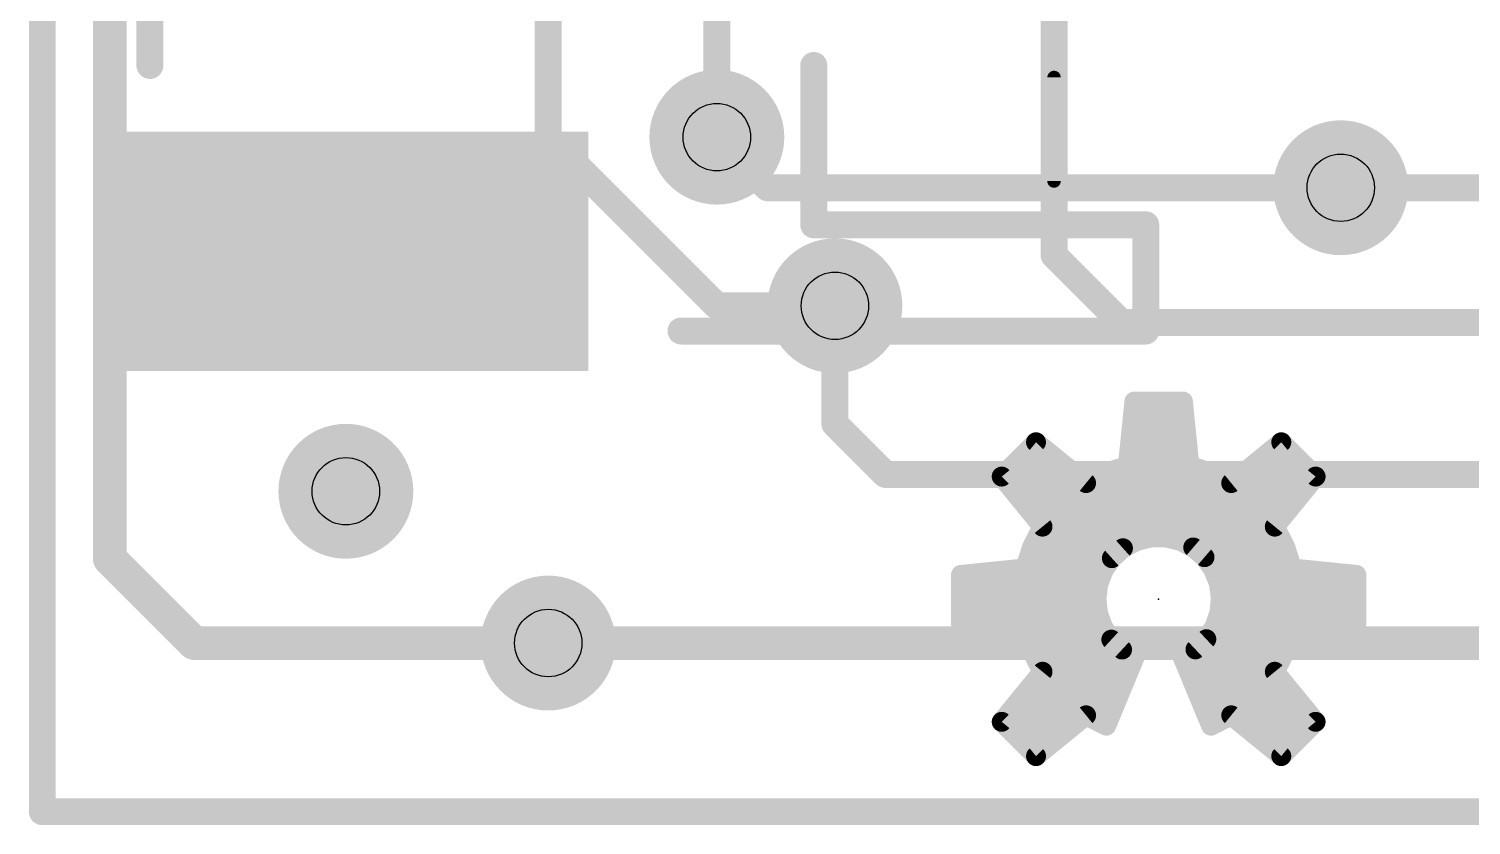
# Model space of a CAD drawing. Extents: x -98 to 45, y 0 to 29.
# Drawn here: x -0.1 to 10.76, y -0.1 to 5.9 of the extents above; entities that cross this region are included whole.
import ezdxf

# ---------------------------------------------------------------- set-up
doc = ezdxf.new("R2010")
doc.units = 0
for name, color, linetype in [('1', 12, 'CONTINUOUS'), ('16', 132, 'CONTINUOUS'), ('18', 110, 'CONTINUOUS'), ('20', 53, 'CONTINUOUS'), ('21', 53, 'CONTINUOUS'), ('23', 53, 'CONTINUOUS'), ('29', 253, 'CONTINUOUS'), ('31', 253, 'CONTINUOUS'), ('44', 253, 'CONTINUOUS'), ('51', 53, 'CONTINUOUS')]:
    doc.layers.add(name, color=color, linetype=linetype)

# ---------------------------------------------------------------- blocks, each defined once
blk = doc.blocks.new('RECT')
blk.add_solid([(-0.5, -0.5), (0.5, -0.5), (-0.5, 0.5), (0.5, 0.5)])
blk = doc.blocks.new('ROUNDV')
at = {"const_width": 0.5}
blk.add_lwpolyline([(0, -0.25, 1), (0, 0.25, 1), (0, -0.25)], format="xyb", dxfattribs=at)

msp = doc.modelspace()

# ---------------------------------------------------------------- linework, layer by layer
at = {"layer": '1'}
for points, const_width in [([(0, 0), (0, 24.13)], 0.2032), ([(5.461, 4.699), (5.08, 5.08)], 0.2032), ([(5.461, 4.699), (9.779, 4.699)], 0.2032), ([(9.779, 4.699), (12.7, 4.699)], 0.2032), ([(13.12, 1.27), (3.81, 1.27)], 0.254), ([(43.18, 0), (0, 0)], 0.2032)]:
    msp.add_lwpolyline(points, dxfattribs=dict(at, const_width=const_width))
for points, const_width in [([(5.1159, 5.1159, 1), (5.0441, 5.0441)], 0.1016), ([(5.461, 4.7498, 1), (5.461, 4.6482)], 0.1016), ([(5.4251, 4.6631, 1), (5.4969, 4.7349)], 0.1016), ([(9.779, 4.7498, 1), (9.779, 4.6482)], 0.1016), ([(9.779, 4.6482, 1), (9.779, 4.7498)], 0.1016), ([(3.81, 1.3335, 1), (3.81, 1.2065)], 0.127), ([(0, 0.0508, 1), (0, -0.0508)], 0.1016), ([(-0.0508, 0, 1), (0.0508, 0)], 0.1016)]:
    msp.add_lwpolyline(points, format="xyb", dxfattribs=dict(at, const_width=const_width))
at = {"layer": '16'}
for points, const_width in [([(0, 0), (0, 24.13)], 0.2032), ([(0.508, 1.905), (0.508, 15.748)], 0.254), ([(3.81, 5.08), (3.81, 15.24)], 0.2032), ([(5.08, 5.08), (5.08, 13.97)], 0.2032), ([(7.62, 4.191), (7.62, 10.16)], 0.2032), ([(5.08, 3.81), (3.81, 5.08)], 0.2032), ([(9.779, 4.699), (12.319, 4.699)], 0.2032), ([(8.128, 3.683), (7.62, 4.191)], 0.2032), ([(5.969, 3.81), (5.08, 3.81)], 0.2032), ([(5.969, 3.81), (5.969, 2.921)], 0.2032), ([(12.954, 3.683), (8.128, 3.683)], 0.2032), ([(5.969, 2.921), (6.35, 2.54)], 0.2032), ([(6.35, 2.54), (14.478, 2.54)], 0.2032), ([(1.143, 1.27), (0.508, 1.905)], 0.254), ([(3.81, 1.27), (1.143, 1.27)], 0.254), ([(43.18, 0), (0, 0)], 0.2032)]:
    msp.add_lwpolyline(points, dxfattribs=dict(at, const_width=const_width))
for points, const_width in [([(3.8459, 5.1159, 1), (3.7741, 5.0441)], 0.1016), ([(3.7592, 5.08, 1), (3.8608, 5.08)], 0.1016), ([(5.0292, 5.08, 1), (5.1308, 5.08)], 0.1016), ([(9.779, 4.7498, 1), (9.779, 4.6482)], 0.1016), ([(7.6559, 4.2269, 1), (7.5841, 4.1551)], 0.1016), ([(7.5692, 4.191, 1), (7.6708, 4.191)], 0.1016), ([(5.08, 3.8608, 1), (5.08, 3.7592)], 0.1016), ([(6.0198, 3.81, 1), (5.9182, 3.81)], 0.1016), ([(5.969, 3.7592, 1), (5.969, 3.8608)], 0.1016), ([(5.0441, 3.7741, 1), (5.1159, 3.8459)], 0.1016), ([(8.128, 3.7338, 1), (8.128, 3.6322)], 0.1016), ([(8.0921, 3.6471, 1), (8.1639, 3.7189)], 0.1016), ([(6.0049, 2.9569, 1), (5.9331, 2.8851)], 0.1016), ([(5.9182, 2.921, 1), (6.0198, 2.921)], 0.1016), ([(6.35, 2.5908, 1), (6.35, 2.4892)], 0.1016), ([(6.3141, 2.5041, 1), (6.3859, 2.5759)], 0.1016), ([(0.5529, 1.9499, 1), (0.4631, 1.8601)], 0.127), ([(0.4445, 1.905, 1), (0.5715, 1.905)], 0.127), ([(1.143, 1.3335, 1), (1.143, 1.2065)], 0.127), ([(1.0981, 1.2251, 1), (1.1879, 1.3149)], 0.127), ([(3.81, 1.2065, 1), (3.81, 1.3335)], 0.127), ([(0, 0.0508, 1), (0, -0.0508)], 0.1016), ([(-0.0508, 0, 1), (0.0508, 0)], 0.1016)]:
    msp.add_lwpolyline(points, format="xyb", dxfattribs=dict(at, const_width=const_width))
at = {"layer": '20', "const_width": 0.1524}
for points in [[(0, 24.13), (0, 0)], [(0, 0), (43.18, 0)]]:
    msp.add_lwpolyline(points, dxfattribs=at)
at = {"layer": '20', "const_width": 0.0762}
for points in [[(0, 0.0381, 1), (0, -0.0381)], [(-0.0381, 0, 1), (0.0381, 0)]]:
    msp.add_lwpolyline(points, format="xyb", dxfattribs=at)
at = {"layer": '21'}
for points, const_width in [([(0.81, 9.62), (0.81, 5.62)], 0.2032), ([(5.81, 4.42), (5.81, 5.62)], 0.2032), ([(8.31, 4.42), (5.81, 4.42)], 0.2032), ([(8.31, 3.62), (8.31, 4.42)], 0.2032), ([(4.81, 3.62), (8.31, 3.62)], 0.2032), ([(8.2246, 3.089), (8.1754, 2.6051)], 0.15), ([(8.5902, 3.089), (8.2246, 3.089)], 0.15), ([(8.6394, 2.6051), (8.5902, 3.089)], 0.15), ([(8.2156, 3), (8.5992, 3)], 0.15), ([(7.4839, 2.7822), (7.2254, 2.5237)], 0.15), ([(7.8609, 2.4748), (7.4839, 2.7822)], 0.15), ([(8.2003, 2.85), (8.6145, 2.85)], 0.15), ([(9.3309, 2.7822), (8.9539, 2.4748)], 0.15), ([(9.5894, 2.5237), (9.3309, 2.7822)], 0.15), ([(7.4017, 2.7), (7.5847, 2.7)], 0.15), ([(8.1851, 2.7), (8.6298, 2.7)], 0.15), ([(9.2301, 2.7), (9.4131, 2.7)], 0.15), ([(7.2517, 2.55), (7.7687, 2.55)], 0.15), ([(8.0127, 2.553), (7.8609, 2.4748)], 0.15), ([(8.0069, 2.55), (8.8079, 2.55)], 0.15), ([(8.1754, 2.6051), (8.0127, 2.553)], 0.15), ([(8.8021, 2.553), (8.6394, 2.6051)], 0.15), ([(8.9539, 2.4748), (8.8021, 2.553)], 0.15), ([(9.0461, 2.55), (9.5631, 2.55)], 0.15), ([(7.2254, 2.5237), (7.5328, 2.1467)], 0.15), ([(9.282, 2.1467), (9.5894, 2.5237)], 0.15), ([(7.3263, 2.4), (9.4885, 2.4)], 0.15), ([(7.4486, 2.25), (9.3662, 2.25)], 0.15), ([(7.5328, 2.1467), (7.4546, 1.9949)], 0.15), ([(7.5087, 2.1), (9.3061, 2.1)], 0.15), ([(9.3602, 1.9949), (9.282, 2.1467)], 0.15), ([(7.4546, 1.9949), (7.4025, 1.8322)], 0.15), ([(8.1385, 1.9841), (8.2375, 2.037)], 0.15), ([(8.2375, 2.037), (8.3462, 2.0648)], 0.15), ([(8.3462, 2.0648), (8.4584, 2.066)], 0.15), ([(8.4584, 2.066), (8.5676, 2.0406)], 0.15), ([(8.5676, 2.0406), (8.6677, 1.9898)], 0.15), ([(8.6677, 1.9898), (8.7529, 1.9168)], 0.15), ([(9.4123, 1.8322), (9.3602, 1.9949)], 0.15), ([(7.4402, 1.95), (8.1005, 1.95)], 0.15), ([(7.9916, 1.8166), (8.055, 1.9092)], 0.15), ([(8.055, 1.9092), (8.1385, 1.9841)], 0.15), ([(8.7142, 1.95), (9.3746, 1.95)], 0.15), ([(8.7529, 1.9168), (8.8183, 1.8256)], 0.15), ([(7.4025, 1.8322), (6.9186, 1.783)], 0.15), ([(6.9186, 1.783), (6.9186, 1.4174)], 0.15), ([(7.0858, 1.8), (7.9853, 1.8)], 0.15), ([(7.9521, 1.7116), (7.9916, 1.8166)], 0.15), ([(8.8183, 1.8256), (8.8601, 1.7215)], 0.15), ([(8.8285, 1.8), (9.729, 1.8)], 0.15), ([(9.8962, 1.783), (9.4123, 1.8322)], 0.15), ([(9.8962, 1.4174), (9.8962, 1.783)], 0.15), ([(7.9386, 1.6002), (7.9521, 1.7116)], 0.15), ([(8.8601, 1.7215), (8.8759, 1.6104)], 0.15), ([(6.9186, 1.65), (7.9446, 1.65)], 0.15), ([(7.9515, 1.4908), (7.9386, 1.6002)], 0.15), ([(8.8759, 1.6104), (8.865, 1.4987)], 0.15), ([(8.8703, 1.65), (9.8962, 1.65)], 0.15), ([(6.9186, 1.5), (7.9505, 1.5)], 0.15), ([(7.9897, 1.3874), (7.9515, 1.4908)], 0.15), ([(8.865, 1.4987), (8.8277, 1.3929)], 0.15), ([(8.8651, 1.5), (9.8962, 1.5)], 0.15), ([(6.9186, 1.4174), (7.4025, 1.3682)], 0.15), ([(7.4025, 1.3682), (7.4546, 1.2055)], 0.15), ([(7.4083, 1.35), (8.0147, 1.35)], 0.15), ([(8.0509, 1.2957), (7.9897, 1.3874)], 0.15), ([(8.8277, 1.3929), (8.7664, 1.2989)], 0.15), ([(8.7998, 1.35), (9.4065, 1.35)], 0.15), ([(9.3602, 1.2055), (9.4123, 1.3682)], 0.15), ([(9.4123, 1.3682), (9.8962, 1.4174)], 0.15), ([(8.1318, 1.2209), (8.0509, 1.2957)], 0.15), ([(8.7664, 1.2989), (8.6846, 1.2222)], 0.15), ([(7.4546, 1.2055), (7.5328, 1.0537)], 0.15), ([(7.4574, 1.2), (8.1692, 1.2)], 0.15), ([(8.0127, 0.6474), (8.228, 1.1671)], 0.15), ([(8.228, 1.1671), (8.1318, 1.2209)], 0.15), ([(8.6846, 1.2222), (8.5868, 1.1671)], 0.15), ([(8.5868, 1.1671), (8.8021, 0.6474)], 0.15), ([(8.6452, 1.2), (9.3574, 1.2)], 0.15), ([(9.282, 1.0537), (9.3602, 1.2055)], 0.15), ([(7.5328, 1.0537), (7.2254, 0.6767)], 0.15), ([(7.5298, 1.05), (8.1795, 1.05)], 0.15), ([(8.6353, 1.05), (9.285, 1.05)], 0.15), ([(9.5894, 0.6767), (9.282, 1.0537)], 0.15), ([(7.4075, 0.9), (8.1173, 0.9)], 0.15), ([(8.6975, 0.9), (9.4073, 0.9)], 0.15), ([(7.2852, 0.75), (8.0552, 0.75)], 0.15), ([(7.4839, 0.4182), (7.8609, 0.7256)], 0.15), ([(7.8609, 0.7256), (8.0127, 0.6474)], 0.15), ([(8.7596, 0.75), (9.5296, 0.75)], 0.15), ([(8.8021, 0.6474), (8.9539, 0.7256)], 0.15), ([(8.9539, 0.7256), (9.3309, 0.4182)], 0.15), ([(7.2254, 0.6767), (7.4839, 0.4182)], 0.15), ([(7.3021, 0.6), (7.7069, 0.6)], 0.15), ([(9.1079, 0.6), (9.5127, 0.6)], 0.15), ([(9.3309, 0.4182), (9.5894, 0.6767)], 0.15), ([(7.4521, 0.45), (7.5229, 0.45)], 0.15), ([(9.2919, 0.45), (9.3627, 0.45)], 0.15)]:
    msp.add_lwpolyline(points, dxfattribs=dict(at, const_width=const_width))
for points, const_width in [([(0.7592, 5.62, 1), (0.8608, 5.62)], 0.1016), ([(5.8608, 5.62, 1), (5.7592, 5.62)], 0.1016), ([(5.81, 4.4708, 1), (5.81, 4.3692)], 0.1016), ([(5.7592, 4.42, 1), (5.8608, 4.42)], 0.1016), ([(8.3608, 4.42, 1), (8.2592, 4.42)], 0.1016), ([(8.31, 4.3692, 1), (8.31, 4.4708)], 0.1016), ([(4.81, 3.6708, 1), (4.81, 3.5692)], 0.1016), ([(8.31, 3.5692, 1), (8.31, 3.6708)], 0.1016), ([(8.2592, 3.62, 1), (8.3608, 3.62)], 0.1016), ([(8.2246, 3.1265, 1), (8.2246, 3.0515)], 0.075), ([(8.2619, 3.0852, 1), (8.1873, 3.0928)], 0.075), ([(8.6275, 3.0928, 1), (8.5529, 3.0852)], 0.075), ([(8.5902, 3.0515, 1), (8.5902, 3.1265)], 0.075), ([(8.2156, 3.0375, 1), (8.2156, 2.9625)], 0.075), ([(8.5992, 2.9625, 1), (8.5992, 3.0375)], 0.075), ([(7.5076, 2.8113, 1), (7.4602, 2.7531)], 0.075), ([(7.5104, 2.7557, 1), (7.4574, 2.8087)], 0.075), ([(8.2003, 2.8875, 1), (8.2003, 2.8125)], 0.075), ([(8.6145, 2.8125, 1), (8.6145, 2.8875)], 0.075), ([(9.3574, 2.8087, 1), (9.3044, 2.7557)], 0.075), ([(9.3546, 2.7531, 1), (9.3072, 2.8113)], 0.075), ([(7.4017, 2.7375, 1), (7.4017, 2.6625)], 0.075), ([(7.5847, 2.6625, 1), (7.5847, 2.7375)], 0.075), ([(8.1851, 2.7375, 1), (8.1851, 2.6625)], 0.075), ([(8.6298, 2.6625, 1), (8.6298, 2.7375)], 0.075), ([(9.2301, 2.7375, 1), (9.2301, 2.6625)], 0.075), ([(9.4131, 2.6625, 1), (9.4131, 2.7375)], 0.075), ([(7.2517, 2.5875, 1), (7.2517, 2.5125)], 0.075), ([(7.7687, 2.5125, 1), (7.7687, 2.5875)], 0.075), ([(8.0069, 2.5875, 1), (8.0069, 2.5125)], 0.075), ([(8.0013, 2.5887, 1), (8.0242, 2.5173)], 0.075), ([(8.0299, 2.5197, 1), (7.9956, 2.5864)], 0.075), ([(8.1381, 2.6089, 1), (8.2127, 2.6013)], 0.075), ([(8.1868, 2.5694, 1), (8.164, 2.6408)], 0.075), ([(8.6508, 2.6408, 1), (8.628, 2.5694)], 0.075), ([(8.6021, 2.6013, 1), (8.6767, 2.6089)], 0.075), ([(8.8192, 2.5864, 1), (8.7849, 2.5197)], 0.075), ([(8.7906, 2.5173, 1), (8.8135, 2.5887)], 0.075), ([(8.8079, 2.5125, 1), (8.8079, 2.5875)], 0.075), ([(9.0461, 2.5875, 1), (9.0461, 2.5125)], 0.075), ([(9.5631, 2.5125, 1), (9.5631, 2.5875)], 0.075), ([(7.2545, 2.5474, 1), (7.1963, 2.5)], 0.075), ([(7.1989, 2.5502, 1), (7.2519, 2.4972)], 0.075), ([(7.8437, 2.5081, 1), (7.8781, 2.4415)], 0.075), ([(7.8372, 2.4457, 1), (7.8846, 2.5039)], 0.075), ([(8.9302, 2.5039, 1), (8.9776, 2.4457)], 0.075), ([(8.9367, 2.4415, 1), (8.9711, 2.5081)], 0.075), ([(9.6185, 2.5, 1), (9.5603, 2.5474)], 0.075), ([(9.5629, 2.4972, 1), (9.6159, 2.5502)], 0.075), ([(7.3263, 2.4375, 1), (7.3263, 2.3625)], 0.075), ([(9.4885, 2.3625, 1), (9.4885, 2.4375)], 0.075), ([(7.4486, 2.2875, 1), (7.4486, 2.2125)], 0.075), ([(9.3662, 2.2125, 1), (9.3662, 2.2875)], 0.075), ([(7.5087, 2.1375, 1), (7.5087, 2.0625)], 0.075), ([(7.5661, 2.1295, 1), (7.4995, 2.1639)], 0.075), ([(7.5037, 2.123, 1), (7.5619, 2.1704)], 0.075), ([(9.3153, 2.1639, 1), (9.2487, 2.1295)], 0.075), ([(9.2529, 2.1704, 1), (9.3111, 2.123)], 0.075), ([(9.3061, 2.0625, 1), (9.3061, 2.1375)], 0.075), ([(7.4903, 1.9834, 1), (7.4189, 2.0063)], 0.075), ([(8.2282, 2.0733, 1), (8.2468, 2.0006)], 0.075), ([(8.2552, 2.0039, 1), (8.2198, 2.07)], 0.075), ([(8.3458, 2.1023, 1), (8.3466, 2.0273)], 0.075), ([(8.3555, 2.0285, 1), (8.3369, 2.1011)], 0.075), ([(8.4669, 2.1026, 1), (8.4499, 2.0295)], 0.075), ([(8.4588, 2.0285, 1), (8.458, 2.1035)], 0.075), ([(8.5846, 2.074, 1), (8.5507, 2.0071)], 0.075), ([(8.5591, 2.004, 1), (8.5762, 2.0771)], 0.075), ([(8.6921, 2.0183, 1), (8.6433, 1.9614)], 0.075), ([(9.3959, 2.0063, 1), (9.3245, 1.9834)], 0.075), ([(7.4402, 1.9875, 1), (7.4402, 1.9125)], 0.075), ([(7.4212, 2.012, 1), (7.4879, 1.9777)], 0.075), ([(8.0299, 1.9371, 1), (8.08, 1.8813)], 0.075), ([(8.0859, 1.888, 1), (8.024, 1.9304)], 0.075), ([(8.1005, 1.9125, 1), (8.1005, 1.9875)], 0.075), ([(8.1208, 2.0172, 1), (8.1562, 1.951)], 0.075), ([(8.1635, 1.9562, 1), (8.1135, 2.012)], 0.075), ([(8.6508, 1.9564, 1), (8.6847, 2.0233)], 0.075), ([(8.7142, 1.9875, 1), (8.7142, 1.9125)], 0.075), ([(8.7834, 1.9386, 1), (8.7224, 1.8949)], 0.075), ([(8.7285, 1.8883, 1), (8.7773, 1.9452)], 0.075), ([(9.3269, 1.9777, 1), (9.3936, 2.012)], 0.075), ([(9.3746, 1.9125, 1), (9.3746, 1.9875)], 0.075), ([(6.9561, 1.783, 1), (6.8811, 1.783)], 0.075), ([(6.9148, 1.8203, 1), (6.9224, 1.7457)], 0.075), ([(7.0858, 1.8375, 1), (7.0858, 1.7625)], 0.075), ([(7.3668, 1.8436, 1), (7.4382, 1.8208)], 0.075), ([(7.4063, 1.7949, 1), (7.3987, 1.8695)], 0.075), ([(7.9606, 1.8378, 1), (8.0225, 1.7954)], 0.075), ([(8.0267, 1.8034, 1), (7.9565, 1.8298)], 0.075), ([(7.9853, 1.7625, 1), (7.9853, 1.8375)], 0.075), ([(8.853, 1.8396, 1), (8.7835, 1.8116)], 0.075), ([(8.7878, 1.8037, 1), (8.8487, 1.8474)], 0.075), ([(8.8285, 1.8375, 1), (8.8285, 1.7625)], 0.075), ([(9.4161, 1.8695, 1), (9.4085, 1.7949)], 0.075), ([(9.3766, 1.8208, 1), (9.448, 1.8436)], 0.075), ([(9.729, 1.7625, 1), (9.729, 1.8375)], 0.075), ([(9.9337, 1.783, 1), (9.8587, 1.783)], 0.075), ([(9.8924, 1.7457, 1), (9.9, 1.8203)], 0.075), ([(7.917, 1.7248, 1), (7.9871, 1.6984)], 0.075), ([(7.9893, 1.7071, 1), (7.9148, 1.7161)], 0.075), ([(8.8972, 1.7268, 1), (8.8229, 1.7162)], 0.075), ([(8.8253, 1.7075, 1), (8.8949, 1.7354)], 0.075), ([(6.9186, 1.6875, 1), (6.9186, 1.6125)], 0.075), ([(7.9758, 1.6046, 1), (7.9014, 1.5958)], 0.075), ([(7.9014, 1.6047, 1), (7.9758, 1.5957)], 0.075), ([(7.9446, 1.6125, 1), (7.9446, 1.6875)], 0.075), ([(8.8703, 1.6875, 1), (8.8703, 1.6125)], 0.075), ([(8.9133, 1.6067, 1), (8.8386, 1.614)], 0.075), ([(8.8388, 1.6051, 1), (8.9131, 1.6157)], 0.075), ([(9.8962, 1.6125, 1), (9.8962, 1.6875)], 0.075), ([(6.9186, 1.5375, 1), (6.9186, 1.4625)], 0.075), ([(7.9867, 1.5037, 1), (7.9164, 1.4778)], 0.075), ([(7.9143, 1.4864, 1), (7.9888, 1.4952)], 0.075), ([(7.9505, 1.4625, 1), (7.9505, 1.5375)], 0.075), ([(8.8276, 1.5024, 1), (8.9023, 1.495)], 0.075), ([(8.8651, 1.5375, 1), (8.8651, 1.4625)], 0.075), ([(8.9003, 1.4863, 1), (8.8296, 1.5112)], 0.075), ([(9.8962, 1.4625, 1), (9.8962, 1.5375)], 0.075), ([(6.9224, 1.4547, 1), (6.9148, 1.3801)], 0.075), ([(6.8811, 1.4174, 1), (6.9561, 1.4174)], 0.075), ([(7.4382, 1.3796, 1), (7.3668, 1.3568)], 0.075), ([(7.4083, 1.3875, 1), (7.4083, 1.3125)], 0.075), ([(7.3987, 1.3309, 1), (7.4063, 1.4055)], 0.075), ([(8.0209, 1.4082, 1), (7.9585, 1.3665)], 0.075), ([(7.9545, 1.3744, 1), (8.0249, 1.4003)], 0.075), ([(8.0147, 1.3125, 1), (8.0147, 1.3875)], 0.075), ([(8.7998, 1.3875, 1), (8.7998, 1.3125)], 0.075), ([(8.7924, 1.4053, 1), (8.8631, 1.3804)], 0.075), ([(8.8592, 1.3724, 1), (8.7963, 1.4133)], 0.075), ([(9.4085, 1.4055, 1), (9.4161, 1.3309)], 0.075), ([(9.448, 1.3568, 1), (9.3766, 1.3796)], 0.075), ([(9.4065, 1.3125, 1), (9.4065, 1.3875)], 0.075), ([(9.8587, 1.4174, 1), (9.9337, 1.4174)], 0.075), ([(9.9, 1.3801, 1), (9.8924, 1.4547)], 0.075), ([(8.0764, 1.3233, 1), (8.0255, 1.2682)], 0.075), ([(8.0197, 1.2749, 1), (8.0821, 1.3166)], 0.075), ([(8.735, 1.3194, 1), (8.7979, 1.2784)], 0.075), ([(8.7921, 1.2715, 1), (8.7408, 1.3262)], 0.075), ([(7.4879, 1.2227, 1), (7.4212, 1.1884)], 0.075), ([(7.4189, 1.1941, 1), (7.4903, 1.217)], 0.075), ([(7.4574, 1.2375, 1), (7.4574, 1.1625)], 0.075), ([(8.1502, 1.2537, 1), (8.1135, 1.1882)], 0.075), ([(8.1064, 1.1934, 1), (8.1573, 1.2485)], 0.075), ([(8.1692, 1.1625, 1), (8.1692, 1.2375)], 0.075), ([(8.2626, 1.1527, 1), (8.1934, 1.1815)], 0.075), ([(8.2097, 1.1344, 1), (8.2463, 1.1998)], 0.075), ([(8.6214, 1.1815, 1), (8.5522, 1.1527)], 0.075), ([(8.5684, 1.1998, 1), (8.6052, 1.1344)], 0.075), ([(8.6452, 1.2375, 1), (8.6452, 1.1625)], 0.075), ([(8.6589, 1.2495, 1), (8.7102, 1.1948)], 0.075), ([(8.703, 1.1895, 1), (8.6662, 1.2548)], 0.075), ([(9.3245, 1.217, 1), (9.3959, 1.1941)], 0.075), ([(9.3936, 1.1884, 1), (9.3269, 1.2227)], 0.075), ([(9.3574, 1.1625, 1), (9.3574, 1.2375)], 0.075), ([(7.5298, 1.0875, 1), (7.5298, 1.0125)], 0.075), ([(7.4995, 1.0365, 1), (7.5661, 1.0709)], 0.075), ([(7.5619, 1.03, 1), (7.5037, 1.0774)], 0.075), ([(8.1795, 1.0125, 1), (8.1795, 1.0875)], 0.075), ([(8.6353, 1.0875, 1), (8.6353, 1.0125)], 0.075), ([(9.3111, 1.0774, 1), (9.2529, 1.03)], 0.075), ([(9.2487, 1.0709, 1), (9.3153, 1.0365)], 0.075), ([(9.285, 1.0125, 1), (9.285, 1.0875)], 0.075), ([(7.4075, 0.9375, 1), (7.4075, 0.8625)], 0.075), ([(8.1173, 0.8625, 1), (8.1173, 0.9375)], 0.075), ([(8.6975, 0.9375, 1), (8.6975, 0.8625)], 0.075), ([(9.4073, 0.8625, 1), (9.4073, 0.9375)], 0.075), ([(7.2852, 0.7875, 1), (7.2852, 0.7125)], 0.075), ([(7.8781, 0.7589, 1), (7.8437, 0.6923)], 0.075), ([(7.8846, 0.6965, 1), (7.8372, 0.7547)], 0.075), ([(8.0552, 0.7125, 1), (8.0552, 0.7875)], 0.075), ([(8.7596, 0.7875, 1), (8.7596, 0.7125)], 0.075), ([(8.9776, 0.7547, 1), (8.9302, 0.6965)], 0.075), ([(8.9711, 0.6923, 1), (8.9367, 0.7589)], 0.075), ([(9.5296, 0.7125, 1), (9.5296, 0.7875)], 0.075), ([(7.2519, 0.7032, 1), (7.1989, 0.6502)], 0.075), ([(7.1963, 0.7004, 1), (7.2545, 0.653)], 0.075), ([(7.3021, 0.6375, 1), (7.3021, 0.5625)], 0.075), ([(7.7069, 0.5625, 1), (7.7069, 0.6375)], 0.075), ([(7.9781, 0.6618, 1), (8.0473, 0.633)], 0.075), ([(7.9955, 0.6141, 1), (8.0299, 0.6807)], 0.075), ([(8.7849, 0.6807, 1), (8.8193, 0.6141)], 0.075), ([(8.7675, 0.633, 1), (8.8367, 0.6618)], 0.075), ([(9.1079, 0.6375, 1), (9.1079, 0.5625)], 0.075), ([(9.5127, 0.5625, 1), (9.5127, 0.6375)], 0.075), ([(9.5603, 0.653, 1), (9.6185, 0.7004)], 0.075), ([(9.6159, 0.6502, 1), (9.5629, 0.7032)], 0.075), ([(7.4521, 0.4875, 1), (7.4521, 0.4125)], 0.075), ([(7.4602, 0.4473, 1), (7.5076, 0.3891)], 0.075), ([(7.4574, 0.3917, 1), (7.5104, 0.4447)], 0.075), ([(7.5229, 0.4125, 1), (7.5229, 0.4875)], 0.075), ([(9.2919, 0.4875, 1), (9.2919, 0.4125)], 0.075), ([(9.3044, 0.4447, 1), (9.3574, 0.3917)], 0.075), ([(9.3072, 0.3891, 1), (9.3546, 0.4473)], 0.075), ([(9.3627, 0.4125, 1), (9.3627, 0.4875)], 0.075)]:
    msp.add_lwpolyline(points, format="xyb", dxfattribs=dict(at, const_width=const_width))
at = {"layer": '23'}
msp.add_point((8.4074, 1.6002), dxfattribs=at)
at = {"layer": '44'}
for centre in [(5.08, 5.08), (9.779, 4.699), (5.969, 3.81), (2.286, 2.413), (3.81, 1.27)]:
    msp.add_circle(centre, 0.254, dxfattribs=at)
at = {"layer": '51', "const_width": 0.1016}
msp.add_lwpolyline([(7.6195, 4.7498), (7.6195, 5.5294)], dxfattribs=at)
at = {"layer": '51', "const_width": 0.0508}
for points in [[(7.6449, 5.5294, 1), (7.5941, 5.5294)], [(7.5941, 4.7498, 1), (7.6449, 4.7498)]]:
    msp.add_lwpolyline(points, format="xyb", dxfattribs=at)

# ---------------------------------------------------------------- block references
at = {"layer": '1', "xscale": 3.4, "yscale": 1.6, "rotation": 180}
msp.add_blockref('RECT', (2.31, 4.22), dxfattribs=at)
at = {"layer": '18', "xscale": 1.016, "yscale": 1.016}
for p in [(5.08, 5.08), (5.08, 5.08), (9.779, 4.699), (9.779, 4.699), (5.969, 3.81), (5.969, 3.81), (2.286, 2.413), (2.286, 2.413), (3.81, 1.27), (3.81, 1.27)]:
    msp.add_blockref('ROUNDV', p, dxfattribs=at)
at = {"layer": '29', "xscale": 3.6032, "yscale": 1.8032, "rotation": 180}
msp.add_blockref('RECT', (2.31, 4.22), dxfattribs=at)
at = {"layer": '31', "xscale": 3.4, "yscale": 1.6, "rotation": 180}
msp.add_blockref('RECT', (2.31, 4.22), dxfattribs=at)

doc.saveas('drawing.dxf')
